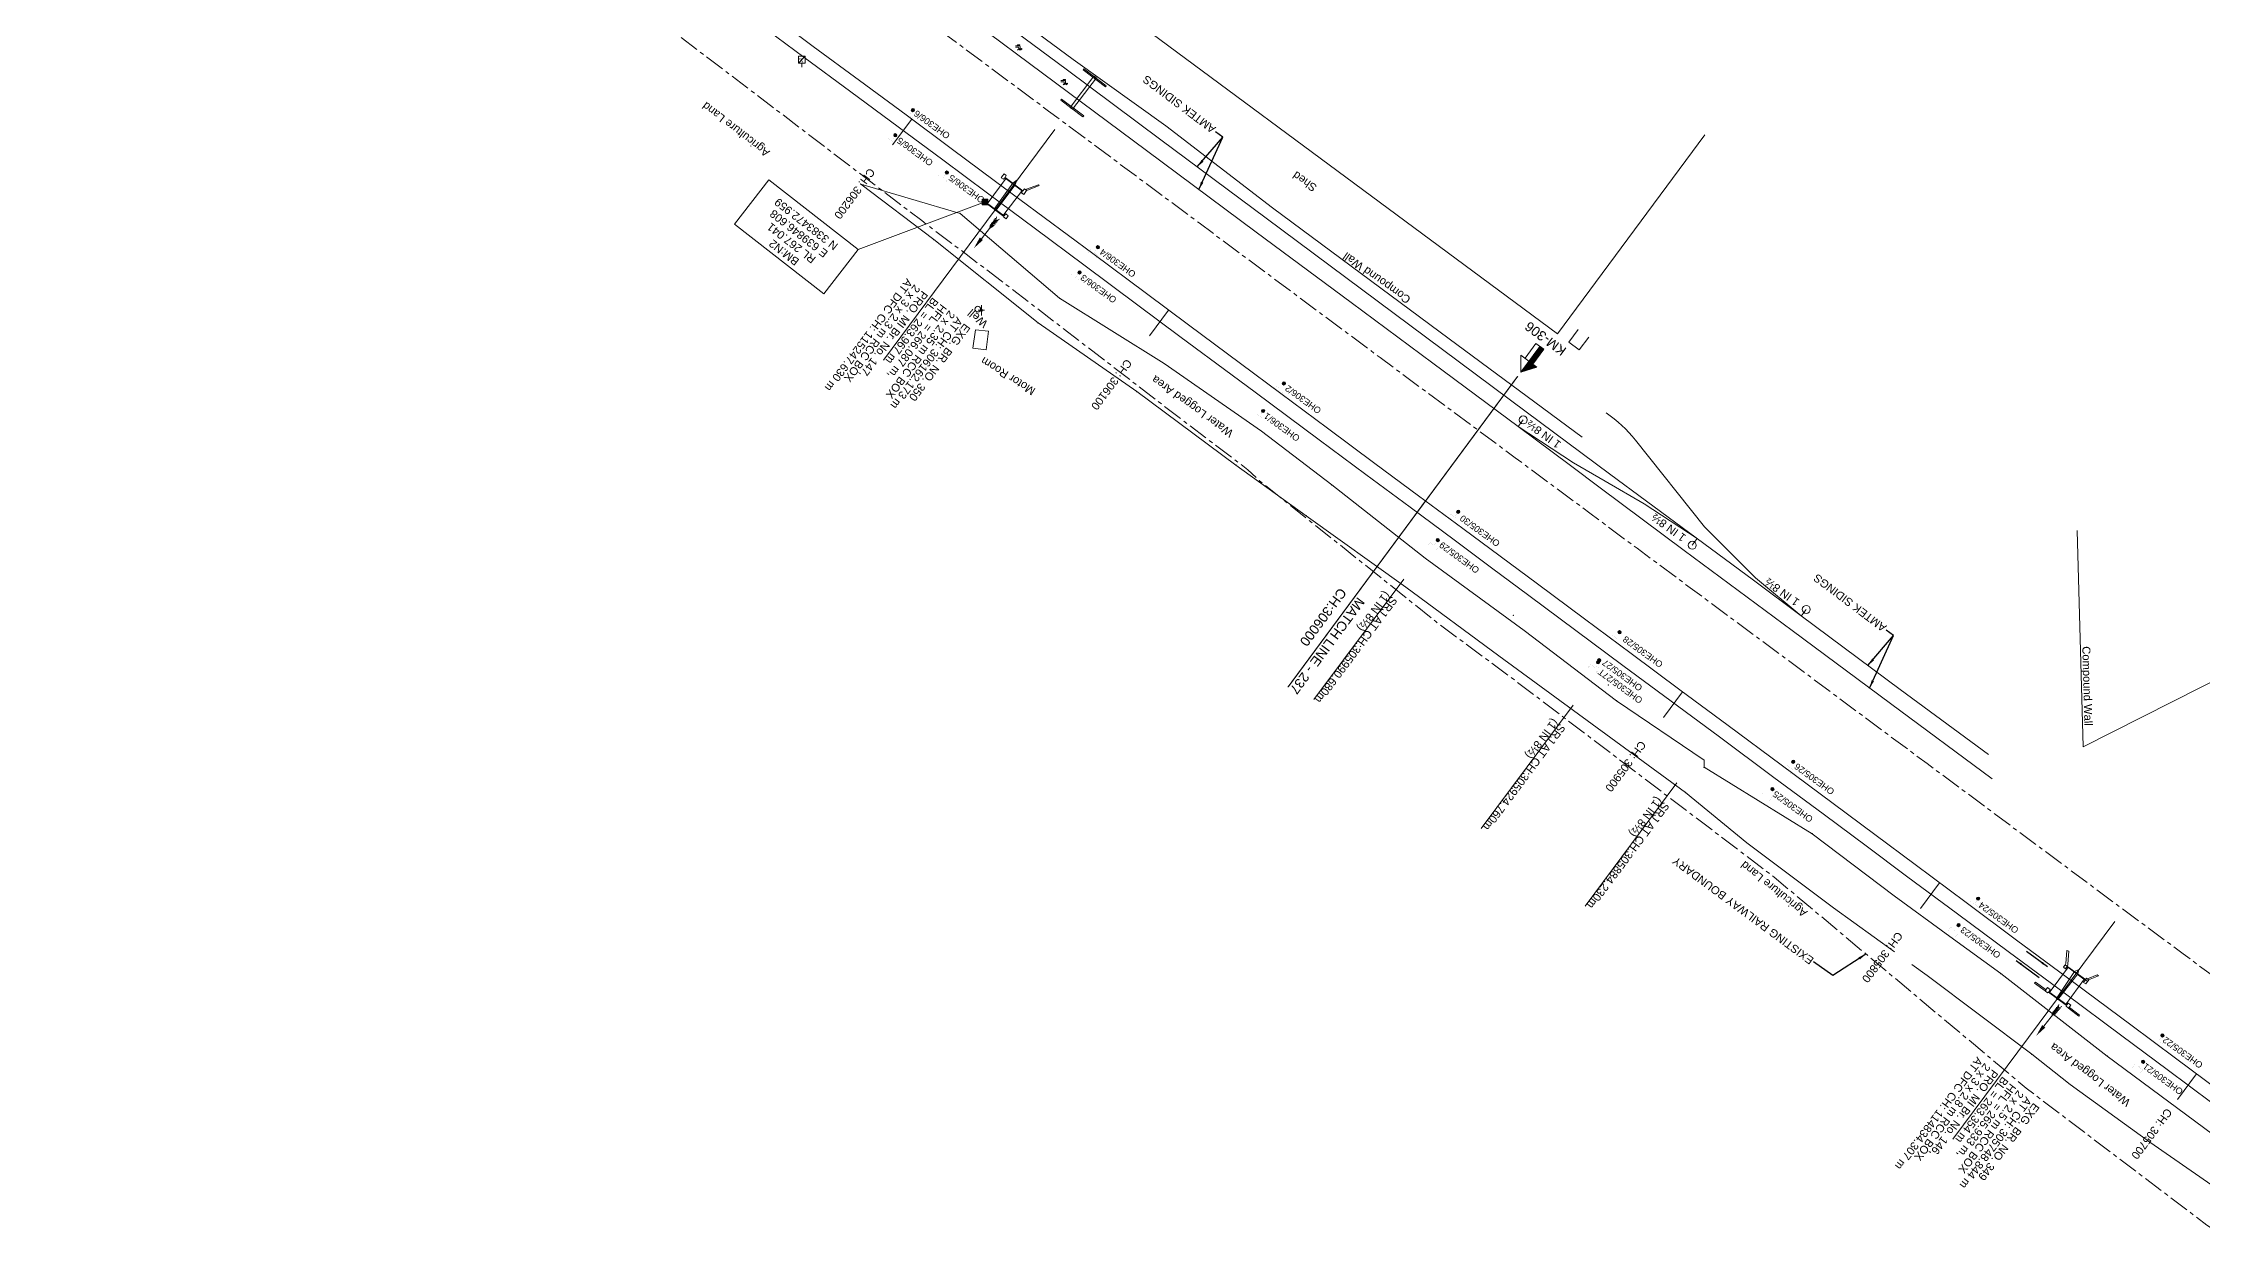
# Model space of a CAD drawing. Header units: metres. Extents: x 628572 to 650094, y 3375792 to 3391117.
# Drawn here: x 639552 to 640227, y 3383152 to 3383523 of the extents above; entities that cross this region are included whole.
import ezdxf
from ezdxf.enums import TextEntityAlignment as Align

# ---------------------------------------------------------------- set-up
doc = ezdxf.new("R2010")
doc.units = ezdxf.units.M
doc.header["$MEASUREMENT"] = 0
for name, pattern in [('CENTER', [2, 1.25, -0.25, 0.25, -0.25]), ('DASHED', [0.75, 0.5, -0.25]), ('PHANTOM2', [1.25, 0.625, -0.125, 0.125, -0.125, 0.125, -0.125])]:
    doc.linetypes.add(name, pattern=pattern)
for name, color, linetype, lineweight in [('Bench_Mark', 7, 'Continuous', 0), ('Bore', 8, 'Continuous', 0), ('BRIDGE DETAILS PLAN', 7, 'Continuous', 0), ('Commercial Building Pucca', 251, 'Continuous', 0), ('Compound Wall', 251, 'Continuous', 0), ('Culvert Parapet', 7, 'Continuous', 0), ('DFCC BOUNDARY', 6, 'CENTER', 0), ('Existing Chainage', 7, 'Continuous', 0), ('Existing IR Track', 143, 'Continuous', 0), ('Existing Railway Boundary', 7, 'CENTER', 0), ('flow direction', 7, 'Continuous', 0), ('KM STONE', 7, 'Continuous', 0), ('MATCH LINE', 7, 'Continuous', 0), ('OHE MAST', 8, 'Continuous', 0), ('Piers_Abutment', 7, 'Continuous', 0), ('Residential Building Semipucca', 251, 'Continuous', 0), ('Retaining Wall', 251, 'Continuous', 0), ('River Text', 5, 'Continuous', 0), ("SADHUGARH STN SRJ's", 251, 'Continuous', 0), ('Shed', 251, 'Continuous', 0), ('Side Details', 251, 'Continuous', 0), ('Tap', 8, 'Continuous', 0), ('Text', 251, 'Continuous', 0), ('TOPOSTYLEREMARK', 251, 'Continuous', 0), ('Water Logged Area', 5, 'Continuous', 0), ('Well', 5, 'Continuous', 0), ('WL', 7, 'Continuous', 0)]:
    doc.layers.add(name, color=color, linetype=linetype, lineweight=lineweight)
doc.styles.add('CUT-FILL', font='cut-fill.shx', dxfattribs={"height": 2})
doc.styles.add('notes', font='romans.shx', dxfattribs={"height": 2})
doc.styles.get("Standard").update_dxf_attribs({"font": 'arial.ttf'})
doc.styles.add('Style-Arial', font='arial.ttf')
doc.styles.add('Text', font='arial.ttf', dxfattribs={"height": 2})
doc.dimstyles.new('ISO-25', dxfattribs={"dimtxt": 2.5, "dimasz": 2.5, "dimexe": 1.25, "dimexo": 0.625, "dimtad": 1, "dimtxsty": 'Standard', "dimcen": 2.5, "dimadec": 0, "dimazin": 0, "dimtfac": 1, "dimtmove": 0, "dimatfit": 3, "dimfxl": 1, "dimarcsym": 0})

# ---------------------------------------------------------------- blocks, each defined once
blk = doc.blocks.new('BORE')
at = {"ltscale": 0.5}
for q in [(-0.99, 0), (0, 1.64), (0.99, 0), (0, -1.64)]:
    blk.add_line((0, 0), q, dxfattribs=at)
blk.add_circle((0, 0), 0.328, dxfattribs=at)
blk = doc.blocks.new('WL')
at = {"layer": 'WL'}
for p, q in [((1.07, 3.42), (-1.06, 3.42)), ((-1.06, 3.42), (-1.06, 1.29)), ((-1.06, 1.29), (1.07, 1.29)), ((0, 1.29), (0, 0)), ((1.07, 1.29), (1.07, 3.42))]:
    blk.add_line(p, q, dxfattribs=at)
at = {"layer": 'WL', "flags": 128}
blk.add_lwpolyline([(-1.06, 1.29), (1.07, 3.42)], dxfattribs=at)
at = {"layer": 'WL', "char_height": 0.739, "attachment_point": 7, "rotation": 180, "line_spacing_factor": 0.6, "style": 'CUT-FILL'}
for s, insert in [('W', (-0.02, 2.94)), ('L', (0.5, 1.93))]:
    blk.add_mtext(s, dxfattribs=dict(at, insert=insert))
blk = doc.blocks.new('TAP')
at = {"layer": 'Tap', "color": 8}
for p, q in [((-0.32, 0), (0.32, 0)), ((-1.01, -0.33), (0.24, -0.33)), ((-1.01, -0.75), (-0.18, -0.75)), ((-0.37, -0.12), (-0.37, -0.05)), ((-0.1, -0.17), (-0.32, -0.17)), ((-0.05, -0.22), (-0.05, -0.33)), ((0.03, -0.95), (0.03, -1.32)), ((0.03, -1.32), (0.45, -1.32)), ((0.05, -0.22), (0.05, -0.33)), ((0.1, -0.17), (0.32, -0.17)), ((0.37, -0.12), (0.37, -0.05)), ((0.45, -0.54), (0.45, -1.32))]:
    blk.add_line(p, q, dxfattribs=at)
at = {"layer": 'Tap', "color": 8, "linetype": 'DASHED'}
for p, q in [((-0.37, -1.72), (0.03, -1.32)), ((0.24, -1.32), (0.24, -1.72)), ((0.85, -1.72), (0.45, -1.32))]:
    blk.add_line(p, q, dxfattribs=at)
at = {"layer": 'Tap', "color": 8}
for centre, radius, start, end in [((-0.32, -0.05), 0.0499, 90, 180), ((0.32, -0.05), 0.0499, 0, 90), ((-0.32, -0.12), 0.0499, 180, 270), ((-0.18, -0.95), 0.208, 0, 90), ((-0.1, -0.22), 0.0499, 0, 90), ((0.1, -0.22), 0.0499, 90, 180), ((0.24, -0.54), 0.208, 0, 90), ((0.32, -0.12), 0.0499, 270, 0)]:
    blk.add_arc(centre, radius, start, end, dxfattribs=at)
at = {"layer": 'Tap', "color": 8, "ltscale": 5, "style": 'notes'}
blk.add_text('TAP', height=0.25, rotation=180, dxfattribs=at).set_placement((1.12, -1.15, -147.73))
blk = doc.blocks.new('BM')
blk.add_hatch(color=256).paths.add_polyline_path([(-0.88, -0.88), (-0.88, 0.88), (0.88, 0.88), (0.88, -0.88)])
for p, q in [((0.88, 0.88), (-0.88, 0.88)), ((-0.88, 0.88), (-0.88, -0.88)), ((0.88, -0.88), (0.88, 0.88)), ((-0.88, -0.88), (0.88, -0.88))]:
    blk.add_line(p, q)
blk = doc.blocks.new('OHE MAST')
h = blk.add_hatch(color=256)
edge = h.paths.add_edge_path()
edge.add_arc((0, 0), 0.514, 0, 360)
at = {"const_width": 0.01, "flags": 128}
for points in [[(1.5, 3.5), (1.5, 2), (-1.5, 2), (-1.5, 3.5)], [(0, 2), (0, 0)]]:
    blk.add_lwpolyline(points, dxfattribs=at)
blk.add_circle((0, 0), 0.514)
blk = doc.blocks.new('KM POST PLAN')
h = blk.add_hatch(color=256)
h.paths.add_polyline_path([(-6.3, -8.5), (0, 0), (0, -8.5), (-3, -8.5)], flags=16)
h.paths.add_polyline_path([(-3, -20), (-3, -8.5), (0, -8.5), (0, -20)], flags=16)
at = {"flags": 128}
for points in [[(0, 0), (-6.3, -8.5), (6.3, -8.5)], [(0, 0), (0, -20)], [(0, 0), (6.3, -8.5)], [(3, -8.5), (3, -20), (-3, -20), (-3, -8.5)]]:
    blk.add_lwpolyline(points, dxfattribs=at)
blk = doc.blocks.new('River A')
at = {"layer": 'River Text'}
for p, q in [((0, 0), (-3.6, 7.5, -1499.5)), ((0.1, 6), (-3.5, 13.6, -1499.5)), ((0.1, 3.3), (-3.5, 10.8, -1499.5)), ((0.2, 9.9), (-3.4, 17.4, -1499.5)), ((0.3, 12.9), (-3.3, 20.5, -1499.5)), ((0.4, 16.4), (-3.2, 24, -1499.5)), ((0.5, 20.3), (-3.1, 27.8, -1499.5)), ((0.5, 22.3), (0, 0)), ((0, 0), (4, 7.4, -1499.5)), ((0.1, 6), (4.1, 13.4, -1499.5)), ((0.1, 3.3), (4.1, 10.7, -1499.5)), ((0.2, 9.9), (4.2, 17.2, -1499.5)), ((0.3, 12.9), (4.3, 20.3, -1499.5)), ((0.4, 16.4), (4.4, 23.8, -1499.5)), ((0.5, 20.3), (4.5, 27.7, -1499.5))]:
    blk.add_line(p, q, dxfattribs=at)
at = {"layer": 'River Text', "flags": 128}
blk.add_lwpolyline([(-0.7, -27.7), (0.5, 22.3)], dxfattribs=at)
at = {"layer": 'River Text', "extrusion": (0, 0, -1)}
blk.add_solid([(-3.5, -27.8), (1.3, -52.7), (4.8, -27.6)], dxfattribs=at)

msp = doc.modelspace()

# ---------------------------------------------------------------- linework, layer by layer
at = {"layer": 'BRIDGE DETAILS PLAN', "flags": 128}
for points in [[(639814.8464, 3383423.5088), (639868.4103, 3383495.5481)], [(640148.9655, 3383180.1619), (640199.5688, 3383248.2196)]]:
    msp.add_lwpolyline(points, dxfattribs=at)
at = {"layer": 'Commercial Building Pucca', "linetype": 'Continuous', "flags": 128}
msp.add_lwpolyline([(640035.2342, 3383430.7105), (640032.2554, 3383426.696), (640028.9828, 3383429.1243), (640031.9616, 3383433.1388)], dxfattribs=at)
at = {"layer": 'Compound Wall', "linetype": 'Continuous', "flags": 128}
for points in [[(640033.2052, 3383399.4883), (639991.6266, 3383430.1436), (639936.4219, 3383471.1233), (639903.1017, 3383496.664), (639874.1764, 3383517.3986), (639793.0758, 3383577.3894), (639767.3478, 3383596.6619), (639738.6534, 3383618.245), (639707.084, 3383641.4337), (639678.5286, 3383662.9104), (639621.2944, 3383703.3973), (639594.1379, 3383723.6912), (639574.9652, 3383740.1866), (639549.0758, 3383769.5611), (639549.6861, 3383770.0136), (639544.2712, 3383778.3502), (639515.8615, 3383806.8224), (639482.763, 3383830.583), (639443.1606, 3383849.808), (639422.9601, 3383858.6603), (639380.6101, 3383869.4964)], [(640452.7557, 3383408.2508), (640380.4549, 3383384.6206), (640364.7772, 3383385.7638), (640300.5246, 3383358.7718), (640189.6469, 3383302.7613), (640187.7626, 3383370.3396)]]:
    msp.add_lwpolyline(points, dxfattribs=at)
at = {"layer": 'Culvert Parapet', "linetype": 'Continuous', "flags": 128}
for points in [[(639877.4977, 3383514.4709), (639877.2536, 3383514.1977), (639884.2409, 3383508.8772), (639884.485, 3383509.1503), (639877.4977, 3383514.4709)], [(639870.5416, 3383505.0563), (639870.2534, 3383504.7474), (639877.185, 3383499.536), (639877.4732, 3383499.8448), (639870.5416, 3383505.0563)], [(639852.5605, 3383481.6943), (639853.2498, 3383481.2154), (639852.858, 3383480.5658), (639858.4291, 3383476.4198), (639858.9161, 3383477.0081), (639859.5436, 3383476.4966), (639859.1097, 3383475.8575), (639858.6965, 3383475.3063), (639858.0516, 3383475.7845), (639858.3562, 3383476.2598), (639852.7507, 3383480.4139), (639852.3481, 3383479.9921), (639851.6937, 3383480.4475), (639852.1182, 3383481.1325), (639852.5605, 3383481.6943)], [(639846.9563, 3383472.5637), (639846.7746, 3383472.4324), (639845.9567, 3383473.0349), (639846.5553, 3383473.8008), (639847.3705, 3383473.2215), (639847.0539, 3383472.6893), (639852.6299, 3383468.5433), (639853.069, 3383469.1675), (639853.8564, 3383468.5577), (639853.2155, 3383467.6501), (639852.4095, 3383468.25), (639852.5324, 3383468.4177), (639846.9563, 3383472.5637)], [(640183.9946, 3383234.5366), (640183.5264, 3383233.8768), (640184.1581, 3383233.3909), (640184.6474, 3383234.0924), (640183.9946, 3383234.5366)], [(640184.9252, 3383234.0333), (640184.8476, 3383233.9228), (640190.3217, 3383229.9125), (640190.3614, 3383230.0525), (640184.9252, 3383234.0333)], [(640179.3515, 3383226.9718), (640178.5796, 3383227.5288), (640177.8404, 3383226.5048), (640178.5538, 3383225.9179), (640178.8353, 3383226.1107), (640184.4325, 3383221.9597), (640184.3271, 3383221.7651), (640185.0908, 3383221.1069), (640185.7808, 3383222.0324), (640185.0084, 3383222.6651), (640184.5802, 3383222.1139), (640178.9514, 3383226.2561), (640179.3515, 3383226.9718)], [(640190.3217, 3383229.9125), (640191.0359, 3383229.4386), (640190.5128, 3383228.7087), (640189.7986, 3383229.1826), (640190.3217, 3383229.9125)], [(640190.7163, 3383230.4738), (640191.435, 3383229.9091), (640191.0527, 3383229.4547), (640190.3752, 3383229.9574), (640190.7163, 3383230.4738)]]:
    msp.add_lwpolyline(points, close=True, dxfattribs=at)
at = {"layer": 'DFCC BOUNDARY', "ltscale": 5, "flags": 128}
msp.add_lwpolyline([(643812.3093, 3380572.2631), (643808.6724, 3380574.9777), (643793.2095, 3380586.5191), (643778.2448, 3380597.6421), (643763.3482, 3380608.7144), (643749.7736, 3380618.8204), (643735.9982, 3380629.076), (643723.1947, 3380638.6), (643709.7998, 3380648.5621), (643690.0477, 3380662.9402), (643670.4357, 3380677.2164), (643654.8999, 3380688.7702), (643639.33, 3380700.3503), (643623.6793, 3380711.9753), (643608.0162, 3380723.6096), (643592.0244, 3380735.5214), (643576.0362, 3380747.4305), (643559.2149, 3380759.9262), (643542.8146, 3380772.109), (643525.4077, 3380785.0526), (643508.5729, 3380797.5713), (643491.5674, 3380810.185), (643474.9054, 3380822.5435), (643458.6431, 3380834.5901), (643442.5469, 3380846.5134), (643427.1858, 3380857.9465), (643411.8459, 3380869.3639), (643394.9279, 3380881.9183), (643378.0712, 3380894.4272), (643361.5733, 3380906.6656), (643345.0316, 3380918.9365), (643327.8173, 3380931.7135), (643310.7678, 3380944.3682), (643276.4247, 3380969.8455), (643259.3635, 3380982.507), (643242.1351, 3380995.2928), (643222.7062, 3381009.6831), (643203.0589, 3381024.2351), (643183.8178, 3381038.4897), (643164.43, 3381052.853), (643145.2327, 3381067.0902), (643126.2605, 3381081.1605), (643109.9442, 3381093.1269), (643094.185, 3381104.6835), (643070.7732, 3381121.9216), (643047.567, 3381139.0085), (643025.8074, 3381155.1407), (643004.0325, 3381171.2845), (642988.5407, 3381182.7648), (642971.6994, 3381195.2495), (642949.8305, 3381211.504), (642926.6521, 3381228.7318), (642912.2142, 3381239.4542), (642897.7112, 3381250.225), (642880.681, 3381262.8766), (642863.5492, 3381275.6037), (642848.8569, 3381286.5082), (642830.5771, 3381300.0787), (642815.3655, 3381311.3602), (642796.6216, 3381325.2614), (642779.3631, 3381338.0981), (642762.2123, 3381350.8547), (642746.7818, 3381362.2976), (642731.1837, 3381373.8649), (642713.7244, 3381386.8427), (642695.8795, 3381400.107), (642676.186, 3381414.7288), (642656.3739, 3381429.4386), (642638.7427, 3381442.5386), (642620.5543, 3381456.0528), (642604.8402, 3381467.7078), (642587.9896, 3381480.2058), (642565.2925, 3381497.0883), (642541.6892, 3381514.6448), (642525.704, 3381526.5194), (642509.7629, 3381538.3612), (642491.0733, 3381552.2518), (642472.4595, 3381566.086), (642458.4237, 3381576.5074), (642444.2456, 3381587.0343), (642429.7967, 3381597.7603), (642415.357, 3381608.4793), (642397.6705, 3381621.593), (642380.0084, 3381634.6886), (642363.7544, 3381646.7691), (642347.2259, 3381659.0537), (642330.8575, 3381671.2261), (642314.3519, 3381683.5006), (642297.8931, 3381695.7457), (642281.8453, 3381707.6851), (642264.9228, 3381720.2432), (642248.3602, 3381732.5341), (642230.5414, 3381745.7954), (642212.7106, 3381759.0381), (642195.2367, 3381772.0213), (642177.7043, 3381785.0479), (642157.1992, 3381800.2569), (642136.6249, 3381815.5171), (642118.9645, 3381828.6404), (642101.3287, 3381841.7453), (642081.6266, 3381856.3336), (642061.8408, 3381870.9838), (642042.7256, 3381885.154), (642023.486, 3381899.4164), (642005.9697, 3381912.4264), (641988.4231, 3381925.4588), (641970.4215, 3381938.796), (641952.2749, 3381952.2408), (641931.9264, 3381967.3701), (641911.6528, 3381982.4438), (641898.9656, 3381991.8514), (641886.5608, 3382001.0055), (641876.0335, 3382008.8624), (641864.0463, 3382017.7726), (641852.3291, 3382026.4822), (641837.115, 3382037.7582), (641821.9667, 3382048.9854), (641806.6184, 3382060.3889), (641791.2687, 3382071.7933), (641778.1757, 3382081.5216), (641765.0647, 3382091.263), (641751.1214, 3382101.6324), (641737.1136, 3382112.0497), (641726.4516, 3382119.9432), (641715.7754, 3382127.8472), (641700.446, 3382139.2493), (641685.0398, 3382150.7085), (641672.5358, 3382160.0238), (641659.9859, 3382169.3732), (641642.1375, 3382182.6543), (641624.3659, 3382195.8782), (641611.4997, 3382205.4411), (641598.7051, 3382214.9508), (641579.3318, 3382229.3615), (641559.9393, 3382243.7865), (641545.7561, 3382254.3093), (641531.6069, 3382264.7929), (641516.2129, 3382276.2423), (641500.7739, 3382287.7114), (641484.9887, 3382299.3992), (641469.298, 3382311.017), (641453.4587, 3382322.7603), (641437.5808, 3382334.5322), (641423.9882, 3382344.5278), (641410.4861, 3382354.4572), (641398.1591, 3382363.7061), (641385.5887, 3382373.1374), (641369.5481, 3382385.0615), (641353.581, 3382396.931), (641340.174, 3382406.8961), (641326.8342, 3382416.8112), (641313.9782, 3382426.3292), (641301.2155, 3382435.7781), (641284.3444, 3382448.3055), (641267.4776, 3382460.8298), (641251.7036, 3382472.5569), (641235.976, 3382484.2496), (641219.0383, 3382496.817), (641202.2584, 3382509.2673), (641189.76, 3382518.5659), (641177.2671, 3382527.8539), (641163.4298, 3382538.1046), (641149.6816, 3382548.2893), (641137.5323, 3382557.3376), (641125.4142, 3382566.3629), (641111.3917, 3382576.7766), (641097.4434, 3382587.1352), (641086.4887, 3382595.2709), (641075.334, 3382603.5555), (641061.7644, 3382613.6593), (641047.9094, 3382623.9756), (641033.6643, 3382634.5297), (641019.4811, 3382645.038), (641006.7027, 3382654.5421), (640993.8916, 3382664.0705), (640978.9563, 3382675.1623), (640963.9965, 3382686.2723), (640946.2836, 3382699.3937), (640928.6538, 3382712.4537), (640913.4131, 3382723.7566), (640898.2075, 3382735.0336), (640883.6572, 3382745.852), (640855.1845, 3382767.015), (640841.3158, 3382777.3197), (640825.904, 3382788.7498), (640810.5106, 3382800.1663), (640797.3056, 3382809.9954), (640784.0814, 3382819.8389), (640767.3829, 3382832.244), (640750.7597, 3382844.5932), (640734.5712, 3382856.624), (640718.4561, 3382868.6002), (640700.8318, 3382881.7023), (640683.2571, 3382894.7676), (640668.0149, 3382906.0851), (640653.0827, 3382917.1726), (640637.096, 3382929.0729), (640621.3126, 3382940.8219), (640606.7688, 3382951.6133), (640592.2397, 3382962.3937), (640576.5383, 3382974.0634), (640560.8512, 3382985.7224), (640545.651, 3382997.022), (640530.4116, 3383008.3505), (640516.6491, 3383018.562), (640502.8751, 3383028.782), (640490.7881, 3383037.7114), (640478.8397, 3383046.5383), (640463.3449, 3383058.0659), (640447.6782, 3383069.721), (640428.9748, 3383083.5735), (640410.2094, 3383097.4719), (640387.4808, 3383114.4141), (640364.785, 3383131.332), (640350.7429, 3383141.7456), (640336.708, 3383152.1537), (640321.9965, 3383163.0459), (640307.2262, 3383173.9816), (640293.057, 3383184.4985), (640278.9681, 3383194.9558), (640263.9534, 3383206.1214), (640248.9885, 3383217.2501), (640234.9895, 3383227.6511), (640220.8998, 3383238.1196), (640203.1822, 3383251.2592), (640185.3658, 3383264.472), (640169.5446, 3383276.2399), (640153.6227, 3383288.0852), (640140.9567, 3383297.4857), (640127.9156, 3383307.1648), (640111.7201, 3383319.2), (640095.1302, 3383331.5282), (640080.0724, 3383342.6864), (640064.9887, 3383353.8638), (640050.3238, 3383364.7642), (640035.5809, 3383375.7224), (640023.8916, 3383384.3981), (640012.2409, 3383393.045), (639998.431, 3383403.2737), (639984.6827, 3383413.4567), (639970.0377, 3383424.3322), (639950.049, 3383439.1796), (639942.8737, 3383444.5141), (639926.5747, 3383456.6308), (639913.4666, 3383466.3801), (639896.5934, 3383478.9297), (639881.5054, 3383490.1549), (639866.4939, 3383501.3233), (639852.4765, 3383511.7446), (639838.5065, 3383522.1306), (639823.7382, 3383533.0543), (639809.0966, 3383543.8841), (639795.0765, 3383554.2956), (639781.0402, 3383564.7193), (639768.5196, 3383574.0242), (639755.953, 3383583.3633), (639741.5243, 3383594.0903), (639727.0981, 3383604.8155), (639713.2608, 3383615.1067), (639699.4745, 3383625.36), (639684.1093, 3383636.7884), (639668.7758, 3383648.193), (639654.5483, 3383658.7838), (639640.2683, 3383669.4137), (639622.7576, 3383682.4104), (639605.3264, 3383695.3482), (639590.884, 3383706.0812), (639576.4835, 3383716.7831), (639562.3867, 3383727.2481), (639548.2532, 3383737.7403), (639534.822, 3383747.7129), (639521.3566, 3383757.711), (639505.358, 3383769.5842), (639489.3927, 3383781.4328), (639473.4311, 3383793.2886), (639457.4738, 3383805.1412), (639442.7456, 3383816.0648), (639428.0129, 3383826.9918), (639404.2096, 3383844.6857), (639380.3313, 3383862.4353), (639363.908, 3383874.6137), (639346.9106, 3383887.212), (639330.3344, 3383899.5156)], dxfattribs=at)
at = {"layer": 'Existing Chainage', "color": 7, "linetype": 'Continuous', "lineweight": 13, "flags": 128}
for points in [[(639817.7404, 3383490.786), (639823.7033, 3383498.8137)], [(639897.997, 3383431.1381), (639903.964, 3383439.1628)], [(639975.3451, 3383367.4995), (639984.2615, 3383379.5617)], [(640058.599, 3383311.9162), (640064.5521, 3383319.9511)], [(640138.829, 3383252.2612), (640144.7998, 3383260.2831)], [(640219.1194, 3383192.6195), (640225.0754, 3383200.6523)]]:
    msp.add_lwpolyline(points, dxfattribs=at)
at = {"layer": 'Existing IR Track'}
for points in [[(639624.8036, 3383697.8576), (639647.1638, 3383681.2219), (639676.5816, 3383659.3087), (639705.3127, 3383637.9853), (639736.5876, 3383614.7205), (639764.7506, 3383593.7607), (639788.6603, 3383576.0386), (639843.5497, 3383535.4337), (639871.9669, 3383514.3706), (639901.5034, 3383492.3604), (639934.4512, 3383467.8749), (639964.1915, 3383445.7225), (639989.5513, 3383426.8837), (640015.6799, 3383407.419), (640041.7342, 3383388.0543), (640053.2446, 3383379.5058), (640086.6904, 3383354.8089), (640101.6052, 3383343.631), (640132.5466, 3383320.6787), (640160.1125, 3383300.3336)], [(639624.7274, 3383691.2603), (639643.9361, 3383676.9973), (639673.3696, 3383655.0696), (639703.7512, 3383632.4617), (639733.4492, 3383610.37), (639761.4614, 3383589.5858), (639782.1597, 3383574.2444), (639839.8352, 3383531.5572), (639868.6154, 3383510.1309), (639897.0534, 3383488.9706), (639931.3365, 3383463.5103), (639961.04, 3383441.4957), (639986.5625, 3383422.5625), (640013.1241, 3383402.7729), (640029.5248, 3383390.5636), (640038.8105, 3383383.6342), (640065.0197, 3383364.0994), (640098.7806, 3383339.0269), (640129.4815, 3383316.2453), (640161.2694, 3383292.7285)]]:
    msp.add_lwpolyline(points, dxfattribs=at)
at = {"layer": 'Existing IR Track', "flags": 128}
for points in [[(640232.4307, 3383195.1987), (640218.5326, 3383205.5036), (640204.5457, 3383215.8743), (640186.7455, 3383229.0944), (640168.8708, 3383242.3699), (640153.0855, 3383254.1159), (640137.1694, 3383265.9625), (640124.5566, 3383275.386), (640111.5925, 3383285.044), (640095.3168, 3383297.1299), (640078.8222, 3383309.3785), (640063.6971, 3383320.5846), (640048.4571, 3383331.8759), (640033.914, 3383342.6921), (640019.1645, 3383353.6618), (640007.5116, 3383362.3259), (639995.9169, 3383370.9459), (639982.0706, 3383381.1812), (639968.441, 3383391.2564), (639953.6387, 3383402.25), (639939.0761, 3383413.0655), (639926.4604, 3383422.4414), (639910.1377, 3383434.5722), (639897.046, 3383444.3068), (639880.2611, 3383456.7875), (639865.0744, 3383468.0757), (639849.9013, 3383479.3539), (639836.0443, 3383489.6469), (639821.9359, 3383500.1265), (639807.3531, 3383510.8963), (639792.9664, 3383521.521), (639778.6451, 3383532.1692)], [(640229.893, 3383191.572), (640215.9051, 3383201.9649), (640201.8153, 3383212.4334), (640184.1205, 3383225.556), (640166.2859, 3383238.7824), (640150.4466, 3383250.5637), (640134.5367, 3383262.4), (640121.8854, 3383271.7896), (640108.8441, 3383281.469), (640092.6334, 3383293.5154), (640076.0609, 3383305.8307), (640061.0204, 3383316.976), (640045.9179, 3383328.1674), (640031.2342, 3383339.0817), (640016.4913, 3383350.04), (640004.8204, 3383358.7019), (639993.1697, 3383367.3488), (639979.3847, 3383377.5591), (639965.6205, 3383387.754), (639950.9595, 3383398.6414), (639930.9678, 3383413.491), (639923.7816, 3383418.8335), (639907.4833, 3383430.9497), (639894.3692, 3383440.7034), (639877.4961, 3383453.253), (639862.4044, 3383464.4809), (639847.3929, 3383475.6493), (639833.3842, 3383486.0641), (639819.4457, 3383496.4268), (639804.7087, 3383507.3272), (639790.0427, 3383518.1751), (639775.9982, 3383528.6048)]]:
    msp.add_lwpolyline(points, dxfattribs=at)
at = {"layer": 'Existing IR Track', "ltscale": 5}
msp.add_lwpolyline([(640013.1667, 3383402.7448), (640030.419, 3383391.4165), (640040.3278, 3383385.6815), (640052.5063, 3383378.6544), (640069.1412, 3383367.8051)], dxfattribs=at)
msp.add_lwpolyline([(640040.7013, 3383407.0768, -0.0698648), (640049.7808, 3383398.5236), (640071.3767, 3383371.4564), (640087.3691, 3383355.548), (640101.5966, 3383343.7068)], format="xyb", dxfattribs=at)
at = {"layer": 'Existing Railway Boundary', "ltscale": 5, "flags": 128}
msp.add_lwpolyline([(631983.38, 3389039.032), (631997.7807, 3389029.4226), (631998.0481, 3389028.4172), (632017.689, 3389013.381), (632054.7643, 3388986.9088), (632106.6339, 3388955.856), (632154.9467, 3388925.0992), (632230.8669, 3388875.9972), (632261.2753, 3388857.0709), (632290.5359, 3388840.2738), (632385.6616, 3388776.6365), (632400.5735, 3388766.5357), (632397.5375, 3388762.1235), (632395.5364, 3388759.1088), (632389.2973, 3388750.367), (632386.7075, 3388746.9674), (632380.0799, 3388739.4039), (632361.8258, 3388715.063), (632365.1364, 3388712.5802), (632373.8273, 3388706.8724), (632388.4278, 3388697.2834), (632403.5607, 3388687.3436), (632418.7904, 3388677.3402), (632434.5002, 3388667.0345), (632450.2517, 3388656.7014), (632466.7864, 3388645.8571), (632483.3195, 3388635.0137), (632501.7611, 3388622.9148), (632520.2525, 3388610.7831), (632536.8197, 3388599.9238), (632553.3588, 3388589.0829), (632565.8495, 3388580.885), (632578.4671, 3388572.604), (632596.9196, 3388560.5289), (632615.4939, 3388548.3741), (632635.6038, 3388535.295), (632652.8405, 3388523.9973), (632669.9946, 3388512.743), (632686.4084, 3388501.9869), (632696.8068, 3388495.1588), (632732.8678, 3388550.0585), (632815.552, 3388494.313), (632865.8266, 3388462.6693), (632954.7858, 3388408.1832), (633025.1519, 3388369.9037), (633056.7277, 3388353.8904), (633065.1399, 3388349.0145), (633088.5914, 3388328.9973), (633152.5885, 3388273.22), (633202.5468, 3388242.3953), (633264.4413, 3388204.6969), (633318.529, 3388171.7998), (633353.1394, 3388148.7029), (633406.9301, 3388112.3266), (633420.502, 3388103.4378), (633436.8123, 3388092.7008), (633466.2362, 3388073.356), (633479.8402, 3388064.4269), (633497.3225, 3388052.9837), (633514.7073, 3388041.6043), (633531.7969, 3388030.3277), (633546.129, 3388020.9518), (633562.4852, 3388010.2117), (633576.5949, 3388000.9466), (633594.4174, 3387989.2137), (633606.8568, 3387981.0241), (633607.7091, 3387982.3188), (633610.8424, 3387980.256), (633626.8506, 3387969.7582), (633642.9494, 3387959.201), (633660.1619, 3387947.8844), (633677.4438, 3387936.5221), (633693.0899, 3387926.2037), (633708.7685, 3387915.8637), (633726.0343, 3387904.4973), (633743.3468, 3387893.1002), (633758.2779, 3387883.3197), (633773.1647, 3387873.5681), (633789.2894, 3387862.9617), (633805.4356, 3387852.3412), (633820.4764, 3387842.4668), (633835.4704, 3387832.6232), (633852.0416, 3387821.7432), (633886.4734, 3387799.1411), (633904.4207, 3387787.3621), (633919.3393, 3387777.5707), (633934.3023, 3387767.7502), (633949.6629, 3387757.6969), (633964.9235, 3387747.7091), (633980.0551, 3387737.7098), (633995.2041, 3387727.6988), (634012.3387, 3387716.4289), (634029.3333, 3387705.2512), (634045.5362, 3387694.5849), (634061.6293, 3387683.9862), (634078.9907, 3387672.5929), (634096.3149, 3387661.224), (634113.1506, 3387650.1721), (634130.0059, 3387639.1072), (634145.8823, 3387628.6414), (634161.8963, 3387618.085), (634177.8703, 3387607.6107), (634193.7633, 3387597.1895), (634209.9993, 3387586.506), (634226.097, 3387575.9134), (634243.1652, 3387564.6955), (634260.1615, 3387553.5249), (634275.6177, 3387543.3646), (634291.1318, 3387533.1662), (634296.8083, 3387529.4449), (634291.9143, 3387522.0113), (634301.9583, 3387515.4268), (634317.7028, 3387505.1053), (634344.1271, 3387487.7818), (634370.6963, 3387470.3636), (634386.1901, 3387460.3813), (634401.9429, 3387450.229), (634426.4972, 3387434.0857), (634451.3792, 3387417.727), (634475.9114, 3387401.5928), (634500.3759, 3387385.5031), (634523.6732, 3387370.1555), (634547.0997, 3387354.7227), (634564.8006, 3387343.068), (634582.571, 3387331.3674), (634601.3879, 3387318.9723), (634620.2858, 3387306.5238), (634639.3106, 3387294.0156), (634658.1243, 3387281.6461), (634679.4814, 3387267.2836), (634702.026, 3387254.0413), (634712.9167, 3387246.4104), (634726.0042, 3387238.4627), (634737.8854, 3387230.0656), (634750.9438, 3387221.7267), (634764.9008, 3387212.4131), (634775.612, 3387204.6159), (634789.3703, 3387195.959), (634801.4607, 3387188.869), (634814.7172, 3387180.8194), (634815.4987, 3387180.2694), (634827.9598, 3387171.3498), (634840.5994, 3387164.128), (634854.2176, 3387155.5292), (634871.8787, 3387143.9515), (634877.6173, 3387139.7695), (634887.5373, 3387132.4757), (634902.4262, 3387121.5277), (634921.3448, 3387107.4791), (634940.6674, 3387093.1306), (634962.2421, 3387077.0753), (634984.1126, 3387060.8), (635000.5185, 3387048.6195), (635017.0238, 3387036.3652), (635035.7455, 3387022.426), (635054.4369, 3387008.5092), (635082.1937, 3386987.9155), (635109.8573, 3386967.3911), (635134.2436, 3386949.2611), (635158.5309, 3386931.2047), (635180.7563, 3386914.7058), (635202.7867, 3386898.3516), (635206.1213, 3386895.8016), (635211.1242, 3386892.0437), (635230.1367, 3386877.9281), (635249.207, 3386863.7701), (635270.9723, 3386847.61), (635292.819, 3386831.3895), (635313.1117, 3386816.3456), (635333.3618, 3386801.3334), (635352.372, 3386787.2182), (635371.5331, 3386772.9909), (635390.4616, 3386758.9197), (635409.8226, 3386744.527), (635427.2062, 3386731.6093), (635445.0434, 3386718.3546), (635461.6171, 3386706.0794), (635478.4695, 3386693.5976), (635493.4196, 3386682.4884), (635508.6023, 3386671.2062), (635518.0063, 3386664.2196), (635527.5618, 3386657.1206), (635543.461, 3386645.2907), (635559.7145, 3386633.1978), (635591.676, 3386610.2688), (635606.0755, 3386599.5015), (635620.6466, 3386588.6057), (635636.5434, 3386576.7606), (635652.3995, 3386564.9458), (635668.2493, 3386553.1365), (635683.9787, 3386541.4169), (635700.2614, 3386528.9886), (635716.7419, 3386516.4094), (635732.9183, 3386504.3569), (635749.0007, 3386492.3748), (635764.9276, 3386480.5277), (635780.91, 3386468.6394), (635796.8963, 3386456.7694), (635812.8908, 3386444.8934), (635829.3631, 3386432.6938), (635845.7912, 3386420.527), (635861.6814, 3386408.7334), (635877.6317, 3386396.8953), (635893.2055, 3386385.3425), (635908.8769, 3386373.7174), (635925.058, 3386361.6972), (635941.2668, 3386349.6564), (635956.6865, 3386338.1889), (635972.0823, 3386326.7391), (635987.7899, 3386315.0493), (636003.5308, 3386303.3347), (636019.0977, 3386291.765), (636034.6476, 3386280.2079), (636050.7681, 3386268.2256), (636066.8961, 3386256.2378), (636083.1084, 3386244.1987), (636099.3561, 3386232.1333), (636114.134, 3386221.1471), (636147.8198, 3386196.1265), (636166.7058, 3386182.1085), (636182.4635, 3386170.4111), (636198.2037, 3386158.7268), (636214.3364, 3386146.7471), (636230.3919, 3386134.8247), (636230.9614, 3386134.4025), (636228.154, 3386130.995), (636300.9317, 3386076.4069), (636382.1931, 3386014.4435), (636463.0816, 3385952.0584), (636544.2755, 3385889.3268), (636568.8921, 3385871.1182), (636613.4471, 3385839.7025), (636628.0709, 3385853.6506), (636650.5128, 3385835.4717), (636693.9069, 3385800.1065), (636686.7095, 3385790.4003), (636696.0629, 3385782.3378), (636710.473, 3385769.9165), (636766.0138, 3385726.4206), (636849.4668, 3385668.9836), (636931.64, 3385608.8479), (637013.8419, 3385548.1951), (637096.6082, 3385488.6336), (637121.9489, 3385470.2058), (637176.9181, 3385426.1737), (637258.1753, 3385363.4078), (637340.1494, 3385301.7514), (637422.2947, 3385241.0852), (637447.0788, 3385223.2045), (637528.2227, 3385160.8768), (637610.9552, 3385100.7612), (637694.8717, 3385041.953), (637753.3499, 3385002.2846), (637771.5944, 3384989.982), (637771.5944, 3384979.4924), (637852.0915, 3384922.0343), (637935.0162, 3384862.0714), (637993.4351, 3384821.4573), (638019.0158, 3384803.2052), (638102.4107, 3384745.0584), (638178.9785, 3384688.3398), (638237.6603, 3384636.8079), (638344.701, 3384557.2221), (638427.4112, 3384496.8586), (638508.4228, 3384435.5926), (638565.3238, 3384391.9743), (638589.782, 3384373.2765), (638631.8324, 3384337.8543), (638619.2503, 3384320.7689), (638700.6253, 3384258.2275), (638758.2306, 3384210.1286), (638748.4263, 3384194.4881), (638832.9819, 3384135.241), (638898.2751, 3384089.8354), (638910.685, 3384104.7359), (638994.0238, 3384045.8483), (639077.2216, 3383986.384), (639102.1383, 3383968.0886), (639159.8745, 3383926.5901), (639184.8741, 3383908.5552), (639242.6613, 3383867.4991), (639268.1519, 3383849.1332), (639327.9549, 3383811.5106), (639354.2186, 3383795.0507), (639414.5653, 3383756.9689), (639440.0428, 3383739.3736), (639498.3493, 3383699.1058), (639523.8465, 3383681.6785), (639574.9736, 3383646.7331), (639583.1624, 3383652.0276), (639689.1575, 3383571.5368), (639770.3529, 3383510.1038), (639826.8338, 3383467.0843), (639851.6063, 3383448.3401), (639907.8381, 3383405.1303), (639928.7552, 3383389.2727), (639932.4136, 3383385.8226), (639987.4639, 3383341.8457), (640012.7135, 3383323.0928), (640093.1273, 3383262.0565), (640171.8725, 3383196.1592), (640228.3322, 3383153.381), (640311.5957, 3383095.2106), (640394.8641, 3383036.2274), (640477.4145, 3382977.0386), (640559.1827, 3382915.4685), (640665.4567, 3382835.3045), (640720.6935, 3382789.5682), (640744.1896, 3382769.9043), (640801.5333, 3382727.7921), (640884.497, 3382668.355), (640967.4181, 3382609.4811), (641049.3321, 3382547.9775), (641130.842, 3382487.0083), (641212.6929, 3382426.3203), (641295.2397, 3382366.2732), (641377.1032, 3382305.6407), (641458.6913, 3382244.4694), (641539.788, 3382182.3426), (641622.1383, 3382122.0097), (641702.364, 3382062.6427), (641784.5528, 3382001.6936), (641867.0132, 3381941.5198), (641973.939, 3381862.1361), (642047.1447, 3381806.5386), (642111.3474, 3381756.247), (642135.5451, 3381737.1522), (642191.6481, 3381692.8805), (642216.3665, 3381674.0919), (642297.8377, 3381612.4104), (642380.4062, 3381552.4772), (642463.3246, 3381492.4122), (642545.7114, 3381431.7783), (642627.5896, 3381371.9523), (642710.042, 3381311.7191), (642794.2249, 3381254.3826), (642875.8129, 3381193.2771), (642956.3456, 3381130.3141), (643036.4583, 3381067.3443), (643117.185, 3381004.8095), (643172.4593, 3380960.8682), (643197.158, 3380942.1115), (643255.3116, 3380901.5691), (643282.0179, 3380885.9855), (643340.0019, 3380844.3971), (643414.9945, 3380785.1482), (643451.8986, 3380756.7808), (643532.8037, 3380694.4612), (643535.2972, 3380692.6635), (643551.2784, 3380680.8194), (643567.3357, 3380668.919), (643583.0638, 3380657.2952), (643598.7082, 3380645.7333), (643614.3081, 3380634.1892), (643630.1523, 3380622.4653), (643650.0814, 3380608.0318), (643669.585, 3380593.9065), (643682.7179, 3380584.1884), (643695.5222, 3380574.7117), (643709.3225, 3380564.4893), (643722.9637, 3380554.3847), (643737.887, 3380543.3483), (643752.8235, 3380532.3022), (643768.2592, 3380520.8389), (643783.7331, 3380509.3472), (643799.7855, 3380497.4973), (643815.9413, 3380485.5714), (643832.7782, 3380473.1288), (643849.7289, 3380460.6021), (643866.059, 3380448.5159), (643882.3496, 3380436.4589), (643898.3816, 3380424.7148), (643914.2305, 3380413.1048), (643929.3278, 3380401.9147), (643944.4267, 3380390.7231), (643959.7518, 3380379.1349), (643975.3902, 3380367.3097), (643987.907, 3380358.1055), (644000.1603, 3380349.0958), (644017.4569, 3380336.3184), (644034.4669, 3380323.7528), (644046.4455, 3380314.9727), (644249.4258, 3380165.3983), (644621.007, 3379887.6965), (644676.9944, 3379845.4482), (644702.8645, 3379825.9912), (644738.6024, 3379799.4801), (644742.2817, 3379796.7418), (644771.2557, 3379773.8192), (644804.6479, 3379750.2058), (644834.554, 3379728.6172), (644848.5372, 3379718.5093), (644863.2911, 3379707.9396), (644878.1999, 3379697.2589), (644893.8111, 3379686.127), (644909.381, 3379675.0245), (644918.4816, 3379668.5863), (644935.1691, 3379656.7791), (644907.7997, 3379620.3367), (644936.8456, 3379598.666), (644961.4527, 3379618.4234), (645145.9779, 3379481.4776), (645154.4712, 3379493.1591), (645276.7247, 3379402.534), (645270.2115, 3379393.7381), (645468.3754, 3379252.8811), (645478.6859, 3379267.1096), (645498.5589, 3379252.3702), (645510.5872, 3379243.9988), (645510.5872, 3379243.9988), (645531.3517, 3379228.922), (645544.8911, 3379218.91), (645549.0311, 3379215.8257)], dxfattribs=at)
at = {"layer": 'MATCH LINE', "linetype": 'PHANTOM2', "ltscale": 15, "const_width": 0.4}
msp.add_lwpolyline([(640013.052, 3383418.5036), (639941.2279, 3383321.3545)], dxfattribs=at)
at = {"layer": 'Piers_Abutment', "linetype": 'Continuous', "flags": 128}
for points in [[(639880.6315, 3383512.2025), (639881.43, 3383511.6994), (639873.9659, 3383501.8906), (639873.2638, 3383502.3991), (639880.6315, 3383512.2025)], [(640181.4567, 3383223.8331), (640181.3331, 3383224.1739), (640187.0011, 3383232.609), (640188.3755, 3383233.152), (640187.9664, 3383231.8664), (640181.82, 3383223.8099), (640181.4567, 3383223.8331)]]:
    msp.add_lwpolyline(points, close=True, dxfattribs=at)
for points in [[(639847.2547, 3383472.2933), (639853.1726, 3383480.3856)], [(639856.5786, 3383479.7524), (639855.316, 3383478.8162), (639849.4256, 3383470.6771), (639849.5641, 3383470.3464), (639849.9439, 3383470.3035), (639856.0232, 3383478.2977), (639856.5786, 3383479.7524)], [(639858.2792, 3383476.5717), (639852.2173, 3383468.6007)], [(640179.0376, 3383225.8821), (640185.0681, 3383233.9939)], [(640190.131, 3383230.2485), (640184.1525, 3383222.1328)]]:
    msp.add_lwpolyline(points, dxfattribs=at)
at = {"layer": 'Residential Building Semipucca', "linetype": 'Continuous', "flags": 128}
msp.add_lwpolyline([(639843.6376, 3383433.0243), (639847.7499, 3383432.5396), (639847.0092, 3383426.7302), (639842.8034, 3383427.2259), (639843.6376, 3383433.0243)], close=True, dxfattribs=at)
at = {"layer": 'Retaining Wall', "linetype": 'Continuous', "flags": 128}
for points in [[(639863.2996, 3383478.2841), (639863.5295, 3383478.0874), (639859.6817, 3383476.491), (639859.243, 3383476.8375), (639863.2996, 3383478.2841)], [(640185.2232, 3383238.9643), (640184.6337, 3383239.0991), (640184.2757, 3383235.048), (640184.0613, 3383234.6877), (640184.7579, 3383234.1134), (640184.8652, 3383234.9132), (640185.2232, 3383238.9643)], [(640174.8245, 3383229.2732), (640174.4348, 3383228.9204), (640177.7952, 3383226.5011), (640178.0886, 3383226.8635), (640174.8245, 3383229.2732)], [(640194.0646, 3383231.5185), (640194.4502, 3383231.2178), (640191.3835, 3383229.9838), (640190.9979, 3383230.2845), (640194.0646, 3383231.5185)], [(640185.3749, 3383221.3802), (640185.1249, 3383221.1139), (640188.3624, 3383218.6205), (640188.5681, 3383218.8859), (640185.3749, 3383221.3802)]]:
    msp.add_lwpolyline(points, close=True, dxfattribs=at)
at = {"layer": "SADHUGARH STN SRJ's", "color": 7}
for p, q in [((640013.1667, 3383402.7448), (640014.7437, 3383404.8604)), ((640069.1412, 3383367.8051), (640067.5642, 3383365.6895)), ((640101.6138, 3383343.5552), (640103.1909, 3383345.6708))]:
    msp.add_line(p, q, dxfattribs=at)
at = {"layer": "SADHUGARH STN SRJ's", "lineweight": 13, "flags": 128}
for points in [[(639949.3658, 3383317.494), (639977.4405, 3383355.1617)], [(640001.6241, 3383277.283), (640030.3072, 3383315.767)], [(640034.0628, 3383252.9876), (640062.7798, 3383291.5171)]]:
    msp.add_lwpolyline(points, dxfattribs=at)
at = {"layer": "SADHUGARH STN SRJ's", "color": 7}
for centre in [(640014.7437, 3383404.8604), (640067.5642, 3383365.6895), (640103.1909, 3383345.6708)]:
    msp.add_circle(centre, 1.2487, dxfattribs=at)
at = {"layer": 'Shed', "linetype": 'Continuous', "flags": 128}
msp.add_lwpolyline([(640071.5006, 3383493.9027), (640025.4425, 3383431.7289), (639843.1616, 3383566.7618), (639888.6126, 3383628.116)], dxfattribs=at)
at = {"layer": 'TOPOSTYLEREMARK'}
msp.add_line((639846.608, 3383472.959), (639806.976, 3383458.0732), dxfattribs=at)
at = {"layer": 'TOPOSTYLEREMARK', "linetype": 'Continuous', "flags": 128}
msp.add_lwpolyline([(639806.976, 3383458.0732), (639796.2157, 3383444.2723), (639768.3321, 3383466.0124), (639779.0924, 3383479.8134), (639806.976, 3383458.0732)], close=True, dxfattribs=at)
at = {"layer": 'Water Logged Area', "linetype": 'Continuous', "flags": 128}
for points in [[(640071.241, 3383296.3867), (640071.2296, 3383298.6194), (640043.9092, 3383317.1374), (640015.0017, 3383339.0832), (639984.0862, 3383361.7158), (639954.9346, 3383384.5692), (639933.0306, 3383401.3196), (639902.6011, 3383422.4296), (639869.9006, 3383442.8441), (639838.8188, 3383469.3548), (639807.7659, 3383478.5273), (639830.5763, 3383461.1643), (639863.2, 3383435.1207), (639894.0018, 3383413.7189), (639924.9688, 3383390.7494), (639946.9916, 3383374.9262), (639978.0907, 3383352.5694), (640007.113, 3383331.2081), (640065.4857, 3383288.4836)], [(640148.0023, 3383243.5482), (640130.6526, 3383256.1997), (640105.0595, 3383275.601), (640071.241, 3383296.3867)], [(640065.4857, 3383288.4836), (640084.6354, 3383272.7357), (640111.6392, 3383252.4997), (640130.7542, 3383238.6982)], [(640906.8113, 3382680.6893), (640847.5815, 3382724.0239), (640818.7508, 3382745.6699), (640762.3704, 3382787.64), (640660.9443, 3382863.6325), (640598.8735, 3382909.4251), (640570.1879, 3382931.6878), (640537.7352, 3382954.3796), (640508.4917, 3382977.3888), (640455.8304, 3383015.8028), (640423.6486, 3383038.8487), (640385.7775, 3383064.8207), (640313.785, 3383120.6346), (640283.3449, 3383141.7823), (640254.9971, 3383163.3581), (640197.1945, 3383206.1578), (640163.9517, 3383231.9202), (640148.0023, 3383243.5482)], [(640136.1722, 3383234.7827), (640140.9657, 3383231.3213), (640173.6149, 3383206.7015), (640185.6691, 3383197.2401), (640210.4985, 3383179.2451), (640229.8921, 3383165.8009)]]:
    msp.add_lwpolyline(points, dxfattribs=at)
at = {"layer": 'Water Logged Area'}
for p in [(639807.766, 3383478.527), (639838.819, 3383469.355), (639830.576, 3383461.164), (639869.901, 3383442.844), (639863.2, 3383435.121), (639902.601, 3383422.43), (639894.002, 3383413.719), (639933.031, 3383401.32), (639924.969, 3383390.749), (639954.935, 3383384.569), (639946.992, 3383374.926), (639984.086, 3383361.716), (639978.091, 3383352.569), (640011.697, 3383343.818), (640015.002, 3383339.083), (640007.113, 3383331.208), (640041.29, 3383322.045), (640043.909, 3383317.137), (640071.23, 3383298.619), (640071.241, 3383296.387), (640065.486, 3383288.484), (640105.059, 3383275.601), (640084.635, 3383272.736), (640130.653, 3383256.2), (640111.639, 3383252.5), (640140.966, 3383231.321), (640163.952, 3383231.92), (640173.615, 3383206.701), (640197.195, 3383206.158), (640185.669, 3383197.24), (640210.499, 3383179.245)]:
    msp.add_point(p, dxfattribs=at)
at = {"layer": 'Well', "linetype": 'Continuous'}
msp.add_circle((639844.3652, 3383439.4532), 0.885, dxfattribs=at)

# ---------------------------------------------------------------- block references
at = {"layer": 'Bench_Mark', "linetype": 'Continuous'}
msp.add_blockref('BM', (639846.608, 3383472.959), dxfattribs=at)
at = {"layer": 'Bore', "linetype": 'Continuous'}
msp.add_blockref('BORE', (639845.488, 3383439.098), dxfattribs=at)
at = {"layer": 'KM STONE'}
ref = msp.add_blockref('KM POST PLAN', (640013.9925, 3383419.7758), dxfattribs=dict(at, xscale=0.4999999999999998, yscale=0.4999999999999998, zscale=0.4999999999999998, rotation=143.5234969409069))
ref.add_attrib('KM-POST', 'KM-306', dxfattribs={"layer": '0', "height": 3, "rotation": 143.523497, "style": 'Style-Arial'}).set_placement((640021.721, 3383430.2291), align=Align.MIDDLE_CENTER)
at = {"layer": 'OHE MAST', "color": 2, "rotation": 143.3908318566117}
for p in [(639824.063, 3383501.637), (639818.59, 3383493.751), (639834.717, 3383482.114), (639881.861, 3383458.796), (639876.173, 3383450.927), (639939.968, 3383416.257), (639933.469, 3383407.638), (639994.438, 3383376.163), (639988.043, 3383367.298), (640044.867, 3383338.534), (640038.131, 3383329.167), (640038.48, 3383329.777), (640099.111, 3383298.091), (640092.59, 3383289.566), (640156.837, 3383255.324), (640150.776, 3383247.082), (640214.457, 3383212.61), (640208.391, 3383204.361)]:
    msp.add_blockref('OHE MAST', p, dxfattribs=at)
at = {"layer": 'River Text', "xscale": 0.1499234070063734, "yscale": 0.1499234070063734, "zscale": 0.1499234070063734, "rotation": 323.0462313080645}
for p in [(639848.0514, 3383464.6868), (640179.939, 3383218.7069)]:
    msp.add_blockref('River A', p, dxfattribs=at)
at = {"layer": 'Tap', "linetype": 'Continuous'}
for p in [(639857.1, 3383522.037), (639871.353, 3383511.22)]:
    msp.add_blockref('TAP', p, dxfattribs=at)
at = {"layer": 'WL', "linetype": 'Continuous'}
msp.add_blockref('WL', (639789.353, 3383514.989), dxfattribs=at)

# ---------------------------------------------------------------- texts
at = {"layer": 'BRIDGE DETAILS PLAN', "color": 10}
for s, p in [('AT DFC CH: 115247.630 m', (639822.174, 3383449.2457)), ('2 x 3 x 2.3 m RCC BOX', (639824.575, 3383447.3417)), ('PRO. MI Br. No. 147,', (639826.976, 3383445.4376)), ('AT DFC CH: 114834.307 m', (640156.5325, 3383206.111)), ('2 x 3 x 2.8 m RCC BOX', (640158.9328, 3383204.1634)), ('PRO. MI Br. No. 146,', (640161.3332, 3383202.2158))]:
    msp.add_text(s, height=2.5, rotation=233, dxfattribs=at).set_placement(p)
at = {"layer": 'BRIDGE DETAILS PLAN'}
for s, p in [('BL = 263.967 m', (639830.273, 3383443.2898)), ('2 x 2.35 m RCC BOX', (639835.4505, 3383439.2375)), ('HFL = 266.087 m,', (639832.8618, 3383441.2637)), ('AT CH: 306162.173 m', (639837.8293, 3383437.2113)), ('EXG. BR. NO. 350 ', (639840.2081, 3383435.1851)), ('BL = 263.354 m', (640164.5191, 3383199.9572)), ('HFL = 265.933 m,', (640166.9243, 3383197.8323)), ('2 x 2.5 m RCC BOX', (640169.3296, 3383195.7075)), ('AT CH: 305748.844 m', (640171.8274, 3383193.675)), ('EXG. BR. NO. 349 ', (640174.2278, 3383191.7274))]:
    msp.add_text(s, height=2.5, rotation=233, dxfattribs=at).set_placement(p)
at = {"layer": 'Existing Chainage', "color": 7, "lineweight": 0, "attachment_point": 4, "line_spacing_factor": 0.6, "style": 'Style-Arial'}
for s, insert, char_height, rotation in [('CH: 306200', (639811.443, 3383483.0068), 2.5, 233.3952215), ('CH: 306100', (639891.6958, 3383423.362), 2.5, 233.3666236), ('CH:306000', (639958.5604, 3383351.7773), 3, 233.5279135), ('CH: 305900', (640052.3111, 3383304.1292), 2.5, 233.4654107), ('CH: 305800', (640132.524, 3383244.4882), 2.5, 233.3390015), ('CH: 305700', (640216.6627, 3383189.3619), 2.5, 233.4445852)]:
    msp.add_mtext(s, dxfattribs=dict(at, insert=insert, char_height=char_height, rotation=rotation))
at = {"layer": 'Existing IR Track'}
for p in [(639918.1884, 3383495.1962), (640127.7292, 3383339.4874)]:
    msp.add_text('AMTEK SIDINGS', height=2.5, rotation=143, dxfattribs=at).set_placement(p, align=Align.MIDDLE_LEFT)
at = {"layer": 'Existing Railway Boundary', "linetype": 'Continuous', "ltscale": 5}
msp.add_text('EXISTING RAILWAY BOUNDARY', height=2.5, rotation=143.5, dxfattribs=at).set_placement((640062.5688, 3383268.5553), align=Align.RIGHT)
at = {"layer": 'MATCH LINE', "linetype": 'Continuous'}
msp.add_text('MATCH LINE - 237', height=3, rotation=233.6237118, dxfattribs=at).set_placement((639963.0283, 3383349.7203))
at = {"layer": 'OHE MAST'}
for s, p in [('OHE306/6', (639825.3238, 3383501.7078)), ('OHE306/5', (639820.0357, 3383493.2694)), ('OHE306/5', (639836.1642, 3383481.6445)), ('OHE306/4', (639883.3787, 3383458.4689)), ('OHE306/3', (639877.3758, 3383450.4495)), ('OHE306/2', (639941.3136, 3383415.8551)), ('OHE306/1', (639934.6503, 3383407.2275)), ('OHE305/30', (639995.889, 3383375.285)), ('OHE305/29', (639989.4596, 3383366.9368)), ('OHE305/28', (640046.8004, 3383337.5067)), ('OHE305/27T', (640039.064, 3383327.2873)), ('OHE305/27', (640040.3888, 3383330.1796)), ('OHE305/26', (640100.3813, 3383297.7748)), ('OHE305/25', (640093.6694, 3383289.1544)), ('OHE305/24', (640157.9235, 3383254.4768)), ('OHE305/23', (640152.2987, 3383246.7118)), ('OHE305/22', (640215.4674, 3383212.3406)), ('OHE305/21', (640209.2984, 3383204.0807))]:
    msp.add_text(s, height=2, rotation=144, dxfattribs=at).set_placement(p, align=Align.RIGHT)
at = {"layer": "SADHUGARH STN SRJ's", "color": 7}
for p in [(640026.7984, 3383397.7322), (640065.8464, 3383368.6309), (640101.3012, 3383348.4872)]:
    msp.add_text('1 IN 8½', height=2.5, rotation=144, dxfattribs=at).set_placement(p)
at = {"layer": "SADHUGARH STN SRJ's", "lineweight": 13, "char_height": 2.5, "attachment_point": 4, "rotation": 233.301951, "line_spacing_factor": 0.648, "style": 'Style-Arial'}
for s, insert, width in [('\\A1;SRJ AT {\\A0;CH:305990.680m (1 IN 8½)}', (639973.227, 3383350.2598), 40.530885), ('\\A1;SRJ AT {\\A0;CH:305924.760m (1 IN 8½)}', (640025.7454, 3383310.4735), 41.05774), ('\\A1;SRJ AT {\\A0;CH:305884.230m (1 IN 8½)}', (640058.218, 3383286.0418), 40.937759)]:
    msp.add_mtext(s, dxfattribs=dict(at, insert=insert, width=width))
at = {"layer": 'Side Details'}
for rotation, p in [(142.131778, (639779.5874, 3383488.7553)), (141.0102026, (640103.7613, 3383251.2837))]:
    msp.add_text('Agriculture Land', height=2.5, rotation=rotation, dxfattribs=at).set_placement(p)
at = {"layer": 'Text', "style": 'Text'}
msp.add_text('Shed', height=2.5, rotation=144.8449291, dxfattribs=at).set_placement((639950.5322, 3383477.972))
at = {"layer": 'Text'}
for s, rotation, p in [('Compound Wall', 144.6199826, (639979.8357, 3383442.9888)), ('Well', 139.5526787, (639847.7298, 3383435.2838)), ('Motor Room', 147.974442, (639862.5932, 3383414.508)), ('Water Logged Area', 144.3991172, (639924.4282, 3383401.2421)), ('Compound Wall', 271.5972391, (640189.4035, 3383334.1317)), ('Water Logged Area', 143, (640204.6805, 3383192.1651))]:
    msp.add_text(s, height=2.5, rotation=rotation, dxfattribs=at).set_placement(p)
at = {"layer": 'TOPOSTYLEREMARK'}
for s, p in [('E 639846.608', (639788.4227, 3383463.0286)), ('N 3383472.959', (639790.7284, 3383465.9859)), ('RL 267.041', (639786.1169, 3383460.0712)), ('BM:N2', (639783.8111, 3383457.1139))]:
    msp.add_text(s, height=2.5, rotation=142.0572941, dxfattribs=at).set_placement(p, align=Align.MIDDLE_CENTER)

# ---------------------------------------------------------------- leaders
at = {"layer": 'Existing IR Track'}
for points in [[(639912.9193, 3383483.8696), (639920.9143, 3383493.1866), (639918.6508, 3383494.865)], [(639913.3974, 3383476.8095), (639920.9143, 3383493.1866), (639918.6508, 3383494.865)], [(640122.4601, 3383328.1608), (640130.4551, 3383337.4778), (640128.1916, 3383339.1562)], [(640122.9382, 3383321.1008), (640130.4551, 3383337.4778), (640128.1916, 3383339.1562)]]:
    msp.add_leader(points, dimstyle='ISO-25', override={"dimtxt": 3, "dimtad": 0, "dimdec": 3, "dimzin": 2, "dimtdec": 3}, dxfattribs=at)
at = {"layer": 'Existing Railway Boundary', "linetype": 'Continuous', "ltscale": 5}
msp.add_leader([(640121.829, 3383238.0377), (640111.4773, 3383231.291), (640105.4878, 3383235.5687)], dimstyle='ISO-25', override={"dimtxt": 3, "dimasz": 2.5, "dimgap": 0.625, "dimtad": 0, "dimdec": 3, "dimzin": 2, "dimtdec": 3}, dxfattribs=at)
at = {"layer": 'flow direction', "lineweight": 0}
for points in [[(640168.7361, 3383236.0009), (640175.9035, 3383230.7055)], [(640178.5016, 3383234.0658), (640171.9966, 3383238.8695)]]:
    msp.add_leader(points, dimstyle='ISO-25', override={"dimtxt": 0.5, "dimasz": 2, "dimtad": 0}, dxfattribs=at)

doc.saveas('drawing.dxf')
